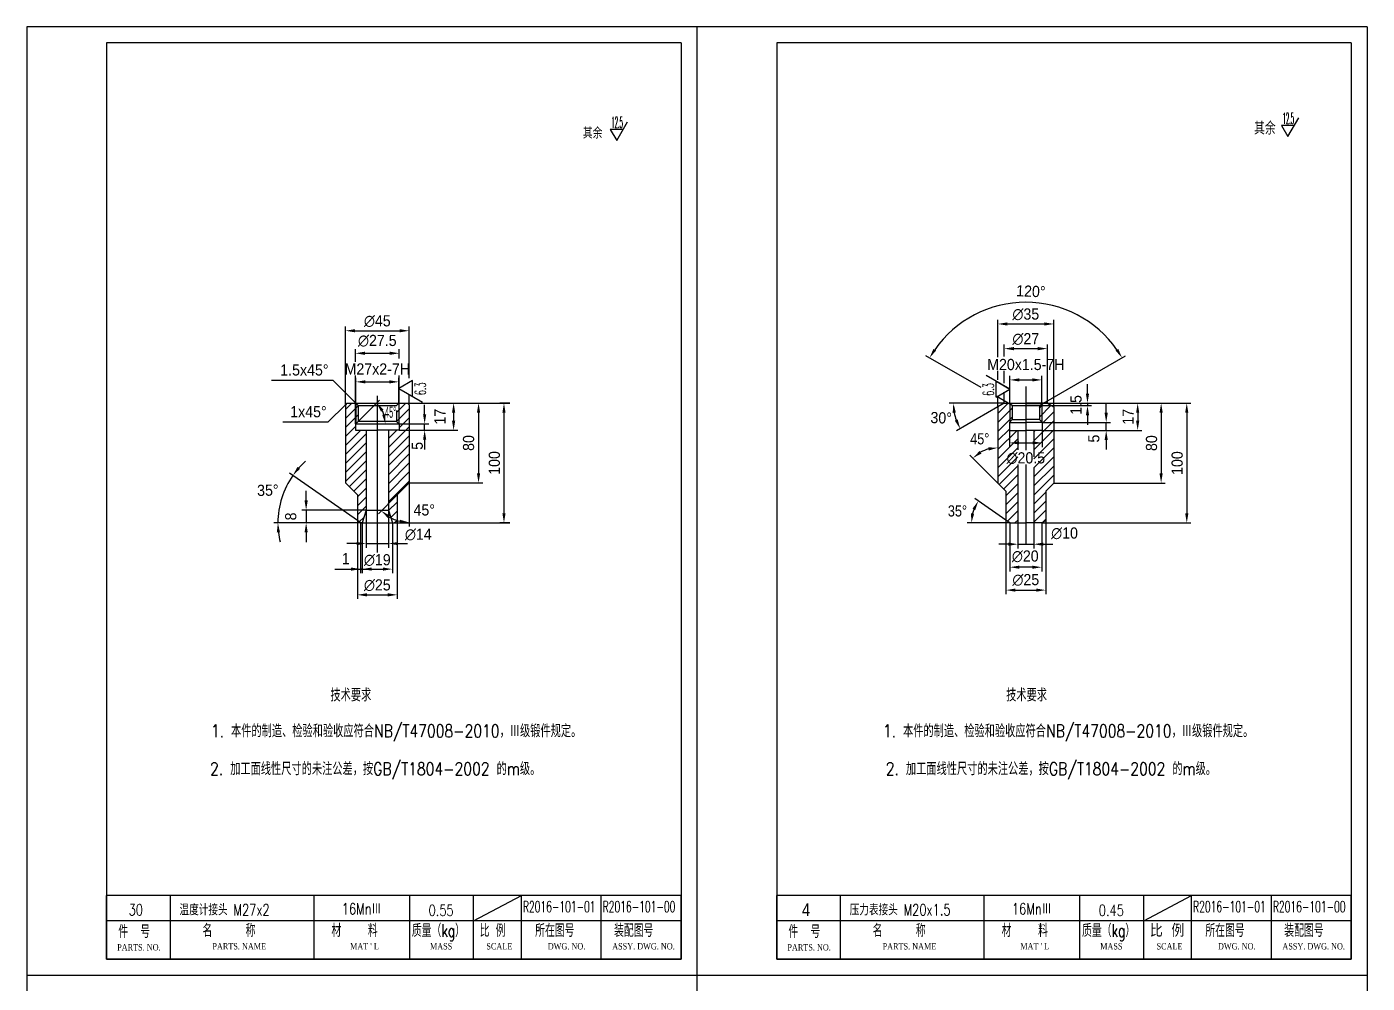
# Model space of a CAD drawing. Header units: millimetres. Extents: x -5725 to -4394, y 10788 to 11382.
# Drawn here: x -4813.9 to -4393.9, y 11082.9 to 11382.4 of the extents above; entities that cross this region are included whole.
import ezdxf
from ezdxf.enums import TextEntityAlignment as Align
from ezdxf.lldxf.tags import DXFTag

# ---------------------------------------------------------------- set-up
doc = ezdxf.new("R2010")
doc.units = ezdxf.units.MM
doc.layers.get('0').update_dxf_attribs({"lineweight": 30})
for name, color, linetype in [('1', 2, 'Continuous'), ('2', 3, 'D-1'), ('文字层', 2, 'Continuous')]:
    doc.layers.add(name, color=color, linetype=linetype)
doc.styles.add('ENG', font='', dxfattribs={"width": 0.8})
doc.styles.add('HZ', font='hztxt_e.shx', dxfattribs={"width": 0.95, "bigfont": 'HZTXT.SHX'})
doc.styles.add('HZTXT', font='simplex.shx', dxfattribs={"width": 0.8, "bigfont": 'HZTXT.SHX'})
doc.styles.add('设备室字体', font='simplex.shx', dxfattribs={"width": 0.8, "bigfont": 'HZTXT.SHX'})
doc.styles.get('ENG').set_extended_font_data('@Batang')
tags = doc.linetypes.add('D-1', pattern=[34, 30, -1.5, 1, -1.5]).pattern_tags.tags
tags[10:11] = [DXFTag(74, 4), DXFTag(75, 0), DXFTag(340, '0'), DXFTag(46, 1.0), DXFTag(50, 0.0), DXFTag(44, 0.0), DXFTag(45, 0.0)]
tags[8:9] = [DXFTag(74, 4), DXFTag(75, 0), DXFTag(340, '0'), DXFTag(46, 1.0), DXFTag(50, 0.0), DXFTag(44, 0.0), DXFTag(45, 0.0)]
tags[6:7] = [DXFTag(74, 4), DXFTag(75, 0), DXFTag(340, '0'), DXFTag(46, 1.0), DXFTag(50, 0.0), DXFTag(44, 0.0), DXFTag(45, 0.0)]
tags[4:5] = [DXFTag(74, 4), DXFTag(75, 0), DXFTag(340, '0'), DXFTag(46, 1.0), DXFTag(50, 0.0), DXFTag(44, 0.0), DXFTag(45, 0.0)]

msp = doc.modelspace()

# ---------------------------------------------------------------- hatches: boundary and pattern name
at = {"layer": '1'}
h = msp.add_hatch(dxfattribs=at)
h.set_pattern_fill('_U', color=256, scale=2, angle=45, style=0, pattern_type=0)
h.set_pattern_definition([(45, (-10091.9305, 9075.257), (-1.41421356, 1.41421356), [])])
h.paths.add_polyline_path([(-4710.97478, 11264.5986), (-4713.59978, 11264.5986), (-4714.09978, 11264.0986), (-4714.09978, 11239.5986), (-4710.34978, 11235.8486), (-4710.34978, 11231.0986), (-4707.59978, 11231.0986), (-4707.59978, 11256.0986), (-4710.97478, 11256.0986), (-4710.97478, 11258.0986)])
h.paths.add_polyline_path([(-4694.09978, 11256.0986), (-4697.22478, 11256.0986), (-4700.59978, 11256.0986), (-4700.59978, 11233.0986), (-4697.84978, 11235.8486), (-4694.09978, 11239.5986)])
h.paths.add_polyline_path([(-4697.22478, 11258.0986), (-4694.09978, 11258.0986), (-4694.09978, 11264.0986), (-4694.59978, 11264.5986), (-4697.22478, 11264.5986)])
h.paths.add_polyline_path([(-4697.22478, 11258.0986), (-4697.22478, 11256.0986), (-4694.09978, 11256.0986), (-4694.09978, 11258.0986)])
h.paths.add_polyline_path([(-4697.84978, 11235.8486), (-4700.59978, 11233.0986), (-4700.59978, 11231.0986), (-4699.82544, 11228.6207, 0.043286882), (-4697.84978, 11227.79881)])
h.paths.add_polyline_path([(-4707.59978, 11231.0986), (-4710.34978, 11231.0986), (-4710.34978, 11227.79881), (-4709.34978, 11227.0986), (-4708.84978, 11227.0986)])
h.paths.add_polyline_path([(-4710.84978, 11258.0986), (-4710.09978, 11258.8486), (-4710.09978, 11263.8486), (-4710.84978, 11264.5986)], flags=17)
h.paths.add_polyline_path([(-4698.09978, 11258.8486), (-4697.34978, 11258.0986), (-4697.34978, 11264.5986), (-4698.09978, 11263.8486)])
h.paths.add_polyline_path([(-4702.58858, 11259.12221), (-4696.75525, 11259.12221), (-4696.75525, 11264.37221), (-4702.58858, 11264.37221)], flags=9)
h = msp.add_hatch(dxfattribs=at)
h.set_pattern_fill('_U', color=256, scale=2, angle=45, style=0, pattern_type=0)
h.set_pattern_definition([(45, (-11114.3667, 8930.3654), (-1.41421356, 1.41421356), [])])
h.paths.add_polyline_path([(-4505.89148, 11264.24538), (-4506.44052, 11264.56237), (-4507.64148, 11264.56237), (-4509.64148, 11263.40767), (-4509.64148, 11239.56237), (-4507.14148, 11237.06237), (-4507.14148, 11227.93763), (-4505.89148, 11227.06237), (-4503.39148, 11227.06237), (-4503.39148, 11256.06237), (-4506.01648, 11256.06237), (-4506.01648, 11258.56237), (-4505.89148, 11258.68737)])
h.paths.add_polyline_path([(-4505.14148, 11263.81237), (-4505.89148, 11264.24538), (-4505.89148, 11258.68737), (-4505.14148, 11259.43737)], flags=17)
h.paths.add_polyline_path([(-4496.64148, 11259.43737), (-4495.89148, 11258.68737), (-4495.89148, 11263.81237), (-4496.64148, 11263.81237)])
h.paths.add_polyline_path([(-4495.89148, 11258.68737), (-4495.76648, 11258.56237), (-4492.14148, 11258.56237), (-4492.14148, 11263.40767), (-4492.84245, 11263.81237), (-4495.89148, 11263.81237)])
h.paths.add_polyline_path([(-4492.14148, 11256.06237), (-4492.14148, 11258.56237), (-4495.76648, 11258.56237), (-4495.76648, 11256.06237)])
h.paths.add_polyline_path([(-4492.14148, 11256.06237), (-4495.76648, 11256.06237), (-4498.39148, 11256.06237), (-4498.39148, 11227.06237), (-4495.89148, 11227.06237), (-4494.64148, 11227.93763), (-4494.64148, 11237.06237), (-4492.14148, 11239.56237)])
h.paths.add_polyline_path([(-4509.82482, 11250.33682), (-4491.95815, 11250.33682), (-4491.95815, 11244.33682), (-4509.82482, 11244.33682)], flags=9)

# ---------------------------------------------------------------- linework, layer by layer
for p, q in [((-4608.92582, 11377.43691), (-4788.92582, 11377.43691)), ((-4788.92582, 11377.43691), (-4788.92582, 11090.43691)), ((-4608.92582, 11377.43691), (-4608.92582, 11090.43691)), ((-4398.92582, 11377.43691), (-4578.92582, 11377.43691)), ((-4578.92582, 11377.43691), (-4578.92582, 11090.43691)), ((-4398.92582, 11377.43691), (-4398.92582, 11090.43691)), ((-4713.59978, 11264.5986), (-4714.09978, 11264.0986)), ((-4713.59978, 11264.5986), (-4694.59978, 11264.5986)), ((-4710.84978, 11264.5986), (-4710.09978, 11263.8486)), ((-4698.09978, 11263.8486), (-4697.34978, 11264.5986)), ((-4694.59978, 11264.5986), (-4694.09978, 11264.0986)), ((-4507.64148, 11264.56237), (-4509.64148, 11263.40767)), ((-4507.64148, 11264.56237), (-4500.89148, 11264.56237)), ((-4505.14148, 11263.81237), (-4506.44052, 11264.56237)), ((-4494.14148, 11264.56237), (-4500.89148, 11264.56237)), ((-4496.64148, 11263.81237), (-4495.34245, 11264.56237)), ((-4494.14148, 11264.56237), (-4492.14148, 11263.40767)), ((-4714.09978, 11264.0986), (-4714.09978, 11239.5986)), ((-4710.09978, 11263.8486), (-4710.09978, 11258.8486)), ((-4710.09978, 11263.8486), (-4698.09978, 11263.8486)), ((-4698.09978, 11262.28938), (-4698.09978, 11258.8486)), ((-4694.09978, 11264.0986), (-4694.09978, 11239.5986)), ((-4509.64148, 11263.40767), (-4509.64148, 11239.56237)), ((-4505.14148, 11263.81237), (-4500.89148, 11263.81237)), ((-4505.14148, 11263.81237), (-4505.14148, 11259.43737)), ((-4496.64148, 11263.81237), (-4500.89148, 11263.81237)), ((-4496.64148, 11263.81237), (-4496.64148, 11259.43737)), ((-4492.14148, 11263.40767), (-4492.14148, 11239.56237)), ((-4710.97478, 11258.0986), (-4710.97478, 11256.0986)), ((-4710.97478, 11258.0986), (-4697.22478, 11258.0986)), ((-4710.97478, 11256.0986), (-4704.09978, 11256.0986)), ((-4710.84978, 11258.0986), (-4710.09978, 11258.8486)), ((-4698.09978, 11258.8486), (-4710.09978, 11258.8486)), ((-4707.59978, 11256.0986), (-4707.59978, 11231.0986)), ((-4697.22478, 11256.0986), (-4704.09978, 11256.0986)), ((-4700.59978, 11256.0986), (-4700.59978, 11231.0986)), ((-4697.34978, 11258.0986), (-4698.09978, 11258.8486)), ((-4697.22478, 11258.0986), (-4697.22478, 11256.0986)), ((-4506.01648, 11258.56237), (-4505.14148, 11259.43737)), ((-4506.01648, 11258.56237), (-4500.89148, 11258.56237)), ((-4506.01648, 11258.56237), (-4506.01648, 11256.06237)), ((-4506.01648, 11256.06237), (-4500.89148, 11256.06237)), ((-4505.14148, 11259.43737), (-4500.89148, 11259.43737)), ((-4503.39148, 11256.06237), (-4503.39148, 11249.92828)), ((-4496.64148, 11259.43737), (-4500.89148, 11259.43737)), ((-4495.76648, 11258.56237), (-4500.89148, 11258.56237)), ((-4495.76648, 11256.06237), (-4500.89148, 11256.06237)), ((-4498.39148, 11256.06237), (-4498.39148, 11247.73927)), ((-4495.76648, 11258.56237), (-4496.64148, 11259.43737)), ((-4495.76648, 11258.56237), (-4495.76648, 11256.06237)), ((-4503.39148, 11245.33682), (-4503.39148, 11227.06237)), ((-4498.39148, 11244.33682), (-4498.39148, 11227.06237)), ((-4714.09978, 11239.5986), (-4710.34978, 11235.8486)), ((-4694.09978, 11239.5986), (-4697.84978, 11235.8486)), ((-4509.64148, 11239.56237), (-4507.14148, 11237.06237)), ((-4492.14148, 11239.56237), (-4494.64148, 11237.06237)), ((-4710.34978, 11235.8486), (-4710.34978, 11227.79881)), ((-4710.34978, 11235.8486), (-4710.34978, 11227.79881)), ((-4697.84978, 11235.8486), (-4697.84978, 11227.79881)), ((-4507.14148, 11237.06237), (-4507.14148, 11227.93763)), ((-4494.64148, 11237.06237), (-4494.64148, 11227.93763)), ((-4707.59978, 11231.0986), (-4708.84978, 11227.0986)), ((-4707.59978, 11231.0986), (-4700.59978, 11231.0986)), ((-4700.59978, 11231.0986), (-4699.34978, 11227.0986)), ((-4709.34978, 11227.0986), (-4710.34978, 11227.79881)), ((-4709.34978, 11227.0986), (-4698.84978, 11227.0986)), ((-4698.84978, 11227.0986), (-4697.84978, 11227.79881)), ((-4505.89148, 11227.06237), (-4507.14148, 11227.93763)), ((-4505.89148, 11227.06237), (-4500.89148, 11227.06237)), ((-4495.89148, 11227.06237), (-4500.89148, 11227.06237)), ((-4495.89148, 11227.06237), (-4494.64148, 11227.93763)), ((-4608.92582, 11110.43691), (-4788.92582, 11110.43691)), ((-4788.92582, 11090.43691), (-4788.92582, 11110.43691)), ((-4608.92582, 11090.43691), (-4608.92582, 11110.43691)), ((-4398.92582, 11110.43691), (-4578.92582, 11110.43691)), ((-4578.92582, 11090.43691), (-4578.92582, 11110.43691)), ((-4398.92582, 11090.43691), (-4398.92582, 11110.43691)), ((-4608.92582, 11090.43691), (-4788.92582, 11090.43691)), ((-4788.92582, 11090.43691), (-4608.92582, 11090.43691)), ((-4578.92582, 11090.43691), (-4398.92582, 11090.43691)), ((-4398.92582, 11090.43691), (-4578.92582, 11090.43691))]:
    msp.add_line(p, q)
for p, q in [((-4393.92582, 11382.43691), (-4813.92582, 11382.43691)), ((-4813.92582, 11382.43691), (-4813.92582, 10788.43691)), ((-4603.92582, 11382.43691), (-4603.92582, 11085.43691)), ((-4393.92582, 11382.43691), (-4393.92582, 10788.43691)), ((-4629.09229, 11346.80369), (-4625.67014, 11352.73102)), ((-4418.78633, 11348.04964), (-4415.36418, 11353.97698)), ((-4631.09229, 11350.26779), (-4629.09229, 11346.80369)), ((-4627.09229, 11350.26779), (-4631.09229, 11350.26779)), ((-4420.78633, 11351.51375), (-4418.78633, 11348.04964)), ((-4416.78633, 11351.51375), (-4420.78633, 11351.51375)), ((-4509.64148, 11278.9984), (-4509.64148, 11290.68107)), ((-4492.14148, 11263.40767), (-4492.14148, 11290.68107)), ((-4714.09978, 11264.0986), (-4714.09978, 11288.55758)), ((-4711.09978, 11287.25758), (-4697.09978, 11287.25758)), ((-4694.09978, 11272.44088), (-4694.09978, 11288.55758)), ((-4506.64148, 11289.38107), (-4495.14148, 11289.38107)), ((-4710.97478, 11277.47439), (-4710.97478, 11281.50255)), ((-4697.22478, 11278.52563), (-4697.22478, 11281.50255)), ((-4507.64148, 11279.2173), (-4507.64148, 11282.95601)), ((-4504.64148, 11281.65601), (-4497.14148, 11281.65601)), ((-4494.14148, 11264.56237), (-4494.14148, 11282.95601)), ((-4707.97478, 11280.20255), (-4700.22478, 11280.20255)), ((-4514.88659, 11269.43871), (-4532.17471, 11279.42001)), ((-4495.34245, 11264.56237), (-4469.60826, 11279.42001)), ((-4710.97478, 11258.0986), (-4710.97478, 11273.29085)), ((-4697.22478, 11258.0986), (-4697.22478, 11273.29085)), ((-4505.89148, 11269.00204), (-4513.30065, 11273.27973)), ((-4509.64148, 11271.8841), (-4509.64148, 11274.66041)), ((-4507.64148, 11270.87149), (-4507.64148, 11274.66041)), ((-4505.89148, 11264.24538), (-4505.89148, 11273.16041)), ((-4495.89148, 11264.24538), (-4495.89148, 11273.16041)), ((-4717.92085, 11271.66967), (-4737.23378, 11271.66967)), ((-4710.84978, 11264.5986), (-4717.92085, 11271.66967)), ((-4710.84978, 11264.5986), (-4710.84978, 11272.54562)), ((-4707.84978, 11271.24562), (-4700.34978, 11271.24562)), ((-4697.34978, 11264.5986), (-4697.34978, 11272.54562)), ((-4693.01966, 11271.71918), (-4697.34978, 11269.21918)), ((-4697.34978, 11269.21918), (-4689.94062, 11264.9415)), ((-4693.01966, 11266.71918), (-4693.01966, 11271.71918)), ((-4510.22161, 11271.50204), (-4505.89148, 11269.00204)), ((-4510.22161, 11266.50204), (-4510.22161, 11271.50204)), ((-4510.22161, 11266.50204), (-4505.89148, 11269.00204)), ((-4502.89148, 11271.86041), (-4498.89148, 11271.86041)), ((-4481.568, 11267.56237), (-4481.568, 11270.56237)), ((-4710.84978, 11264.5986), (-4710.84978, 11258.0986)), ((-4710.09978, 11258.8486), (-4703.38164, 11265.56675)), ((-4697.34978, 11264.5986), (-4697.34978, 11258.0986)), ((-4694.59978, 11264.5986), (-4671.07518, 11264.5986)), ((-4694.59978, 11264.5986), (-4678.88945, 11264.5986)), ((-4694.09978, 11264.0986), (-4694.09978, 11267.3428)), ((-4671.07518, 11264.5986), (-4662.60863, 11264.5986)), ((-4662.60863, 11264.5986), (-4665.70996, 11264.5986)), ((-4507.64148, 11264.56237), (-4524.89521, 11264.56237)), ((-4506.44052, 11264.56237), (-4510.22161, 11266.74538)), ((-4509.64148, 11263.40767), (-4509.64148, 11266.83698)), ((-4507.64148, 11264.56237), (-4507.64148, 11267.99168)), ((-4500.89148, 11264.56237), (-4480.268, 11264.56237)), ((-4481.568, 11264.56237), (-4481.568, 11263.81237)), ((-4481.568, 11264.56237), (-4481.568, 11263.81237)), ((-4480.268, 11264.56237), (-4464.54403, 11264.56237)), ((-4475.70766, 11261.56237), (-4475.70766, 11264.56237)), ((-4464.54403, 11264.56237), (-4457.19479, 11264.56237)), ((-4457.19479, 11264.56237), (-4449.16134, 11264.56237)), ((-4714.09978, 11264.0986), (-4719.47014, 11258.72825)), ((-4689.26699, 11261.0986), (-4689.26699, 11264.0986)), ((-4680.18945, 11261.5986), (-4680.18945, 11259.0986)), ((-4672.37518, 11261.5986), (-4672.37518, 11242.5986)), ((-4664.40996, 11261.5986), (-4664.40996, 11230.0986)), ((-4509.64148, 11263.40767), (-4522.58365, 11255.93551)), ((-4505.89148, 11264.24538), (-4505.89148, 11258.68737)), ((-4500.89148, 11263.81237), (-4480.268, 11263.81237)), ((-4495.89148, 11264.24538), (-4495.89148, 11258.68737)), ((-4481.568, 11260.81237), (-4481.568, 11257.81237)), ((-4465.84403, 11261.56237), (-4465.84403, 11259.06237)), ((-4458.49479, 11261.56237), (-4458.49479, 11242.56237)), ((-4450.46134, 11261.56237), (-4450.46134, 11230.06237)), ((-4733.69724, 11258.72825), (-4719.47014, 11258.72825)), ((-4697.22478, 11258.0986), (-4687.96699, 11258.0986)), ((-4697.22478, 11256.0986), (-4678.88945, 11256.0986)), ((-4697.22478, 11256.0986), (-4687.96699, 11256.0986)), ((-4689.26699, 11256.0986), (-4689.26699, 11258.0986)), ((-4689.26699, 11256.0986), (-4689.26699, 11258.0986)), ((-4506.01648, 11256.06237), (-4506.01648, 11250.83682)), ((-4495.76648, 11258.56237), (-4474.40766, 11258.56237)), ((-4495.76648, 11256.06237), (-4495.76648, 11250.83682)), ((-4495.76648, 11256.06237), (-4464.54403, 11256.06237)), ((-4495.76648, 11256.06237), (-4474.40766, 11256.06237)), ((-4475.70766, 11256.06237), (-4475.70766, 11258.56237)), ((-4475.70766, 11256.06237), (-4475.70766, 11258.56237)), ((-4689.26699, 11253.0986), (-4689.26699, 11250.0986)), ((-4503.01648, 11252.13682), (-4498.76648, 11252.13682)), ((-4475.70766, 11253.06237), (-4475.70766, 11250.06237)), ((-4509.64148, 11239.56237), (-4518.39133, 11248.31222)), ((-4710.34978, 11227.79881), (-4731.63742, 11242.70458)), ((-4694.09978, 11239.5986), (-4671.07518, 11239.5986)), ((-4694.09978, 11239.5986), (-4694.09978, 11225.91726)), ((-4492.14148, 11239.56237), (-4457.19479, 11239.56237)), ((-4726.39941, 11234.0986), (-4726.39941, 11237.0986)), ((-4697.84978, 11235.8486), (-4703.77395, 11229.92444)), ((-4707.59978, 11231.0986), (-4727.69941, 11231.0986)), ((-4726.39941, 11231.0986), (-4726.39941, 11227.0986)), ((-4726.39941, 11231.0986), (-4726.39941, 11227.0986)), ((-4707.59978, 11231.0986), (-4707.59978, 11219.29949)), ((-4700.59978, 11231.0986), (-4700.59978, 11219.29949)), ((-4507.14148, 11227.93763), (-4516.83044, 11234.72191)), ((-4709.34978, 11227.0986), (-4736.55797, 11227.0986)), ((-4708.84978, 11227.0986), (-4727.69941, 11227.0986)), ((-4710.34978, 11227.79881), (-4710.34978, 11203.25014)), ((-4709.34978, 11227.0986), (-4709.34978, 11211.29722)), ((-4708.84978, 11227.0986), (-4708.84978, 11211.31099)), ((-4699.34978, 11227.0986), (-4699.34978, 11211.31099)), ((-4698.84978, 11227.0986), (-4662.60863, 11227.0986)), ((-4697.84978, 11227.79881), (-4697.84978, 11203.25014)), ((-4662.60863, 11227.0986), (-4665.70996, 11227.0986)), ((-4505.89148, 11227.06237), (-4519.24548, 11227.06237)), ((-4507.14148, 11227.93763), (-4507.14148, 11204.73254)), ((-4505.89148, 11227.06237), (-4505.89148, 11211.90307)), ((-4503.39148, 11227.06237), (-4503.39148, 11219.10443)), ((-4498.39148, 11227.06237), (-4498.39148, 11219.10443)), ((-4495.89148, 11227.06237), (-4495.89148, 11211.90307)), ((-4495.89148, 11227.06237), (-4449.16134, 11227.06237)), ((-4494.64148, 11227.93763), (-4494.64148, 11204.73254)), ((-4726.39941, 11224.0986), (-4726.39941, 11221.0986)), ((-4710.59978, 11220.59949), (-4713.59978, 11220.59949)), ((-4707.59978, 11220.59949), (-4700.59978, 11220.59949)), ((-4707.59978, 11220.59949), (-4700.59978, 11220.59949)), ((-4697.59978, 11220.59949), (-4694.59978, 11220.59949)), ((-4506.39148, 11220.40443), (-4509.39148, 11220.40443)), ((-4503.39148, 11220.40443), (-4498.39148, 11220.40443)), ((-4503.39148, 11220.40443), (-4498.39148, 11220.40443)), ((-4495.39148, 11220.40443), (-4492.39148, 11220.40443)), ((-4717.37473, 11212.61099), (-4702.34978, 11212.61099)), ((-4708.84978, 11212.61099), (-4709.34978, 11212.61099)), ((-4498.89148, 11213.20307), (-4502.89148, 11213.20307)), ((-4504.14148, 11206.03254), (-4497.64148, 11206.03254)), ((-4707.34978, 11204.55014), (-4700.84978, 11204.55014)), ((-4768.92582, 11090.43691), (-4768.92582, 11110.43691)), ((-4723.92582, 11090.43691), (-4723.92582, 11110.43691)), ((-4693.92582, 11090.43691), (-4693.92582, 11110.43691)), ((-4673.92582, 11090.43691), (-4673.92582, 11110.43691)), ((-4673.92582, 11102.43691), (-4658.92582, 11110.43691)), ((-4658.92582, 11090.43691), (-4658.92582, 11110.43691)), ((-4633.92582, 11090.43691), (-4633.92582, 11110.43691)), ((-4558.92582, 11090.43691), (-4558.92582, 11110.43691)), ((-4513.92582, 11090.43691), (-4513.92582, 11110.43691)), ((-4483.92582, 11090.43691), (-4483.92582, 11110.43691)), ((-4463.92582, 11090.43691), (-4463.92582, 11110.43691)), ((-4448.92582, 11090.43691), (-4448.92582, 11110.43691)), ((-4423.92582, 11090.43691), (-4423.92582, 11110.43691)), ((-4608.92582, 11102.43691), (-4788.92582, 11102.43691)), ((-4398.92582, 11102.43691), (-4578.92582, 11102.43691)), ((-4788.92582, 11090.43691), (-4608.92582, 11090.43691)), ((-4578.92582, 11090.43691), (-4398.92582, 11090.43691)), ((-4603.92582, 11085.43691), (-4603.92582, 10788.43691))]:
    msp.add_line(p, q, dxfattribs=at)
at = {"layer": '1', "lineweight": -3}
for p, q in [((-4463.92582, 11102.43691), (-4448.92582, 11110.43691)), ((-4813.92582, 11085.43691), (-4393.92582, 11085.43691))]:
    msp.add_line(p, q, dxfattribs=at)
at = {"layer": '1'}
for centre, radius, start, end in [((-4500.89148, 11261.35863), 34.82275, 34.9375919, 145.0624081), ((-4710.84978, 11258.0986), 9.26155, 18.6413599, 26.3586401), ((-4507.64148, 11264.56237), 15.95373, 190.7900547, 199.2099453), ((-4509.64148, 11239.56237), 11.07415, 105.5693485, 119.4306515), ((-4709.34978, 11227.0986), 25.90818, 131.7236132, 138.3618066), ((-4709.34978, 11227.0986), 25.90818, 145, 180), ((-4505.89148, 11227.06237), 12.054, 159.2968382, 165.7031618), ((-4694.09978, 11239.5986), 12.38134, 238.9169591, 256.0830409), ((-4709.34978, 11227.0986), 25.90818, 186.6381934, 193.2763868)]:
    msp.add_arc(centre, radius, start, end, dxfattribs=at)
for points in [[(-4506.64148, 11289.88107), (-4506.64148, 11288.88107), (-4509.64148, 11289.38107)], [(-4495.14148, 11289.88107), (-4495.14148, 11288.88107), (-4492.14148, 11289.38107)], [(-4711.09978, 11287.75758), (-4711.09978, 11286.75758), (-4714.09978, 11287.25758)], [(-4697.09978, 11287.75758), (-4697.09978, 11286.75758), (-4694.09978, 11287.25758)], [(-4529.01651, 11281.03264), (-4529.86019, 11281.56948), (-4531.04887, 11278.77001)], [(-4504.64148, 11282.15601), (-4504.64148, 11281.15601), (-4507.64148, 11281.65601)], [(-4497.14148, 11282.15601), (-4497.14148, 11281.15601), (-4494.14148, 11281.65601)], [(-4471.92278, 11281.56948), (-4472.76646, 11281.03264), (-4470.7341, 11278.77001)], [(-4707.97478, 11280.70255), (-4707.97478, 11279.70255), (-4710.97478, 11280.20255)], [(-4700.22478, 11280.70255), (-4700.22478, 11279.70255), (-4697.22478, 11280.20255)], [(-4707.84978, 11271.74562), (-4707.84978, 11270.74562), (-4710.84978, 11271.24562)], [(-4700.34978, 11271.74562), (-4700.34978, 11270.74562), (-4697.34978, 11271.24562)], [(-4502.89148, 11272.36041), (-4502.89148, 11271.36041), (-4505.89148, 11271.86041)], [(-4498.89148, 11272.36041), (-4498.89148, 11271.36041), (-4495.89148, 11271.86041)], [(-4702.95729, 11261.919), (-4702.14499, 11262.50225), (-4704.30088, 11264.64751)], [(-4680.68945, 11261.5986), (-4679.68945, 11261.5986), (-4680.18945, 11264.5986)], [(-4672.87518, 11261.5986), (-4671.87518, 11261.5986), (-4672.37518, 11264.5986)], [(-4664.90996, 11261.5986), (-4663.90996, 11261.5986), (-4664.40996, 11264.5986)], [(-4523.81093, 11261.52865), (-4522.81536, 11261.62267), (-4523.59521, 11264.56237)], [(-4482.068, 11267.56237), (-4481.068, 11267.56237), (-4481.568, 11264.56237)], [(-4466.34403, 11261.56237), (-4465.34403, 11261.56237), (-4465.84403, 11264.56237)], [(-4458.99479, 11261.56237), (-4457.99479, 11261.56237), (-4458.49479, 11264.56237)], [(-4450.96134, 11261.56237), (-4449.96134, 11261.56237), (-4450.46134, 11264.56237)], [(-4701.58072, 11261.13998), (-4702.56752, 11260.97802), (-4701.58824, 11258.0986)], [(-4689.76699, 11261.0986), (-4688.76699, 11261.0986), (-4689.26699, 11258.0986)], [(-4482.068, 11260.81237), (-4481.068, 11260.81237), (-4481.568, 11263.81237)], [(-4476.20766, 11261.56237), (-4475.20766, 11261.56237), (-4475.70766, 11258.56237)], [(-4689.76699, 11253.0986), (-4688.76699, 11253.0986), (-4689.26699, 11256.0986)], [(-4680.68945, 11259.0986), (-4679.68945, 11259.0986), (-4680.18945, 11256.0986)], [(-4522.2523, 11259.52129), (-4523.1615, 11259.10493), (-4521.45782, 11256.58551)], [(-4476.20766, 11253.06237), (-4475.20766, 11253.06237), (-4475.70766, 11256.06237)], [(-4466.34403, 11259.06237), (-4465.34403, 11259.06237), (-4465.84403, 11256.06237)], [(-4503.01648, 11252.63682), (-4503.01648, 11251.63682), (-4506.01648, 11252.13682)], [(-4498.76648, 11252.63682), (-4498.76648, 11251.63682), (-4495.76648, 11252.13682)], [(-4514.78058, 11248.80923), (-4515.38539, 11249.6056), (-4517.47209, 11247.39298)], [(-4512.68156, 11250.72556), (-4512.54611, 11249.73478), (-4509.64148, 11250.63652)], [(-4728.32012, 11244.00262), (-4729.10469, 11244.62266), (-4730.57252, 11241.95893)], [(-4672.87518, 11242.5986), (-4671.87518, 11242.5986), (-4672.37518, 11239.5986)], [(-4458.99479, 11242.56237), (-4457.99479, 11242.56237), (-4458.49479, 11239.56237)], [(-4726.89941, 11234.0986), (-4725.89941, 11234.0986), (-4726.39941, 11231.0986)], [(-4700.80014, 11228.6012), (-4700.18391, 11229.38876), (-4702.85472, 11230.84367)], [(-4517.60917, 11231.55737), (-4516.72501, 11231.09019), (-4515.76554, 11233.97626)], [(-4735.58344, 11224.07469), (-4734.58511, 11224.13259), (-4735.25797, 11227.0986)], [(-4726.89941, 11224.0986), (-4725.89941, 11224.0986), (-4726.39941, 11227.0986)], [(-4697.01711, 11228.07703), (-4697.13826, 11227.0844), (-4694.09978, 11227.21726)], [(-4664.90996, 11230.0986), (-4663.90996, 11230.0986), (-4664.40996, 11227.0986)], [(-4517.07605, 11229.97683), (-4518.06828, 11230.10127), (-4517.94548, 11227.06237)], [(-4450.96134, 11230.06237), (-4449.96134, 11230.06237), (-4450.46134, 11227.06237)], [(-4710.59978, 11221.09949), (-4710.59978, 11220.09949), (-4707.59978, 11220.59949)], [(-4697.59978, 11221.09949), (-4697.59978, 11220.09949), (-4700.59978, 11220.59949)], [(-4506.39148, 11220.90443), (-4506.39148, 11219.90443), (-4503.39148, 11220.40443)], [(-4495.39148, 11220.90443), (-4495.39148, 11219.90443), (-4498.39148, 11220.40443)], [(-4712.34978, 11213.11099), (-4712.34978, 11212.11099), (-4709.34978, 11212.61099)], [(-4705.84978, 11213.11099), (-4705.84978, 11212.11099), (-4708.84978, 11212.61099)], [(-4702.34978, 11213.11099), (-4702.34978, 11212.11099), (-4699.34978, 11212.61099)], [(-4502.89148, 11213.70307), (-4502.89148, 11212.70307), (-4505.89148, 11213.20307)], [(-4498.89148, 11213.70307), (-4498.89148, 11212.70307), (-4495.89148, 11213.20307)], [(-4504.14148, 11206.53254), (-4504.14148, 11205.53254), (-4507.14148, 11206.03254)], [(-4497.64148, 11206.53254), (-4497.64148, 11205.53254), (-4494.64148, 11206.03254)], [(-4707.34978, 11205.05014), (-4707.34978, 11204.05014), (-4710.34978, 11204.55014)], [(-4700.84978, 11205.05014), (-4700.84978, 11204.05014), (-4697.84978, 11204.55014)]]:
    msp.add_solid(points, dxfattribs=at)
at = {"layer": '2'}
for p, q in [((-4500.89148, 11269.79231), (-4500.89148, 11249.81884)), ((-4704.09978, 11266.83647), (-4704.09978, 11217.79813)), ((-4500.89148, 11245.33682), (-4500.89148, 11220.50437))]:
    msp.add_line(p, q, dxfattribs=at)

# ---------------------------------------------------------------- texts
at = {"layer": '1', "style": 'HZTXT', "width": 0.35671}
for p, p2 in [((-4631.52332, 11350.79239), (-4626.3412, 11350.79239)), ((-4421.21737, 11352.03834), (-4416.03525, 11352.03834))]:
    msp.add_text(' 12.5 ', height=3.5, dxfattribs=at).set_placement(p, p2, align=Align.FIT)
at = {"layer": '1'}
for s, height, style, width, p in [('其余', 4, 'HZ', 0.85, (-4429.39431, 11348.68708)), ('其余', 3.5, 'HZTXT', 0.8, (-4639.70026, 11347.44112)), ('45%%D', 3.5, 'HZ', 0.5, (-4701.71358, 11259.99721)), ('45%%D', 3.5, 'HZ', 0.85, (-4518.33481, 11251.66724)), ('35%%D', 3.5, 'HZ', 0.85, (-4525.33262, 11229.08067)), ('技术要求', 4, 'HZTXT', 0.8, (-4718.79543, 11171.15847)), ('技术要求', 4, 'HZTXT', 0.8, (-4507.05824, 11171.15847)), ('1. 本件的制造、检验和验收应符合NB/T47008-2010，Ⅲ级锻件规定。', 4, 'HZTXT', 0.8, (-4756.24843, 11159.93842)), ('1. 本件的制造、检验和验收应符合NB/T47008-2010，Ⅲ级锻件规定。', 4, 'HZTXT', 0.8, (-4545.68546, 11159.93842)), ('2. 加工面线性尺寸的未注公差，按GB/T1804-2002 的m级。 ', 4, 'HZTXT', 0.8, (-4756.50686, 11148.07663)), ('2. 加工面线性尺寸的未注公差，按GB/T1804-2002 的m级。 ', 4, 'HZTXT', 0.8, (-4544.76968, 11148.07663)), ('件  号', 4, 'HZTXT', 0.7, (-4785.27588, 11097.10009)), ('名     称', 4, 'HZTXT', 0.7, (-4758.87445, 11097.42616)), ('材    料', 4, 'HZTXT', 0.7, (-4718.46671, 11097.42674)), ('质量（kg）', 4, 'HZTXT', 0.7, (-4693.27911, 11097.42674)), ('比 例', 4, 'HZTXT', 0.7, (-4672.00265, 11097.42674)), ('所在图号', 4, 'HZTXT', 0.7, (-4654.63729, 11097.42674)), ('装配图号', 4, 'HZTXT', 0.7, (-4629.91903, 11097.42674)), ('件  号', 4, 'HZTXT', 0.7, (-4575.27588, 11097.10009)), ('名     称', 4, 'HZTXT', 0.7, (-4548.87445, 11097.42616)), ('材    料', 4, 'HZTXT', 0.7, (-4508.46671, 11097.42674)), ('质量（kg）', 4, 'HZTXT', 0.7, (-4483.27911, 11097.42674)), ('所在图号', 4, 'HZTXT', 0.7, (-4444.63729, 11097.42674)), ('装配图号', 4, 'HZTXT', 0.7, (-4419.91903, 11097.42674)), ('PARTS. NO.', 2, 'ENG', 0.8, (-4785.61379, 11093.16983)), ('PARTS. NAME', 2, 'ENG', 0.8, (-4755.77619, 11093.49589)), ("MAT ' L", 2, 'ENG', 0.8, (-4712.62988, 11093.49648)), ('MASS', 2, 'ENG', 0.8, (-4687.59874, 11093.49648)), ('SCALE', 2, 'ENG', 0.8, (-4669.92049, 11093.49648)), ('DWG. NO.', 2, 'ENG', 0.8, (-4650.6778, 11093.49648)), ('ASSY. DWG. NO.', 2, 'ENG', 0.8, (-4630.49644, 11093.49648)), ('PARTS. NO.', 2, 'ENG', 0.8, (-4575.61379, 11093.16983)), ('PARTS. NAME', 2, 'ENG', 0.8, (-4545.77619, 11093.49589)), ("MAT ' L", 2, 'ENG', 0.8, (-4502.62988, 11093.49648)), ('MASS', 2, 'ENG', 0.8, (-4477.59874, 11093.49648)), ('SCALE', 2, 'ENG', 0.8, (-4459.92049, 11093.49648)), ('DWG. NO.', 2, 'ENG', 0.8, (-4440.6778, 11093.49648)), ('ASSY. DWG. NO.', 2, 'ENG', 0.8, (-4420.49644, 11093.49648))]:
    msp.add_text(s, height=height, dxfattribs=dict(at, style=style, width=width)).set_placement(p)
at = {"layer": '1', "style": 'HZTXT', "width": 0.513228}
for p, p2 in [((-4688.85661, 11267.11229), (-4688.85661, 11272.29441)), ((-4510.88466, 11266.89515), (-4510.88466, 11272.07727))]:
    msp.add_text('6.3 ', height=3.5, rotation=90, dxfattribs=at).set_placement(p, p2, align=Align.FIT)
at = {"layer": '1', "linetype": 'ByBlock', "style": '设备室字体', "width": 0.75}
for s, p in [('30', (-4779.76963, 11104.15012)), ('0.55', (-4684.09973, 11104.01376)), ('0.45', (-4474.09973, 11104.01376))]:
    msp.add_text(s, height=3.5, dxfattribs=at).set_placement(p, align=Align.CENTER)
for s, p in [('温度计接头 M27x2', (-4766.08093, 11104.17759)), ('压力表接头 M20x1.5', (-4556.08093, 11104.17759))]:
    msp.add_text(s, height=3.5, dxfattribs=at).set_placement(p)
at = {"layer": '1'}
for s, height, style, width, p in [('16MnⅢ', 3.5, '设备室字体', 0.75, (-4709.06419, 11104.48041)), ('4', 4, 'HZ', 0.85, (-4569.76963, 11103.92533)), ('16MnⅢ', 3.5, '设备室字体', 0.75, (-4499.06419, 11104.48041))]:
    msp.add_text(s, height=height, dxfattribs=dict(at, style=style, width=width)).set_placement(p, align=Align.CENTER)
at = {"layer": '1', "style": 'HZTXT'}
msp.add_text('比 例', height=4, dxfattribs=at).set_placement((-4462.00265, 11097.42674))
at = {"layer": '1', "char_height": 3.5, "attachment_point": 5, "style": 'HZ'}
for s, insert, rotation in [('\\A1;120°', (-4499.30897, 11299.60342), 357.6305407), ('\\A1;1.5', (-4485.14273, 11264.01665), 90), ('\\A1;17', (-4684.4744, 11260.3486), 90), ('30%%D', (-4527.41324, 11259.96196), 358), ('\\A1;17', (-4468.84403, 11260.31237), 90), ('5', (-4691.55847, 11251.2108), 90), ('80', (-4675.48989, 11252.0986), 90), ('\\A1;5', (-4479.57382, 11253.48196), 90), ('80', (-4461.49479, 11252.06237), 90), ('100', (-4667.40996, 11245.8486), 90), ('100', (-4453.46134, 11245.81237), 90), ('\\A1;35°', (-4738.39675, 11237.29336), 1.1097204), ('\\A1;8', (-4731.19941, 11229.0986), 90)]:
    msp.add_mtext(s, dxfattribs=dict(at, insert=insert, rotation=rotation))
for s, insert in [('\\A1;∅35', (-4500.89148, 11292.38107)), ('∅45', (-4704.09978, 11290.25758)), ('\\A1;∅27.5', (-4704.09978, 11284.10737)), ('\\A1;∅27', (-4500.89148, 11284.65601)), ('M27x2-7H', (-4704.09978, 11275.29085)), ('M20x1.5-7H', (-4500.89148, 11276.66041)), ('1.5x45%%d', (-4726.94632, 11274.95374)), ('1x45%%d', (-4725.68174, 11261.87565)), ('\\A1;∅20.5', (-4500.89148, 11247.33682)), ('45%%D', (-4689.38923, 11231.11283)), ('\\A1;∅14', (-4691.25273, 11223.42011)), ('\\A1;∅10', (-4488.75668, 11223.79932)), ('\\A1;∅20', (-4501.0624, 11216.59795)), ('1', (-4713.98383, 11215.9013)), ('∅19', (-4704.09978, 11215.43611)), ('\\A1;∅25', (-4500.89148, 11209.20326)), ('\\A1;∅25', (-4704.09978, 11207.55014))]:
    msp.add_mtext(s, dxfattribs=dict(at, insert=insert))
at = {"layer": '文字层', "style": 'HZTXT', "width": 0.6}
for s, p in [('R2016-101-01', (-4658.47391, 11105.15948)), ('R2016-101-00', (-4633.47391, 11105.15948)), ('R2016-101-01', (-4448.47391, 11105.15948)), ('R2016-101-00', (-4423.47391, 11105.15948))]:
    msp.add_text(s, height=3.5, dxfattribs=at).set_placement(p)

doc.saveas('drawing.dxf')
